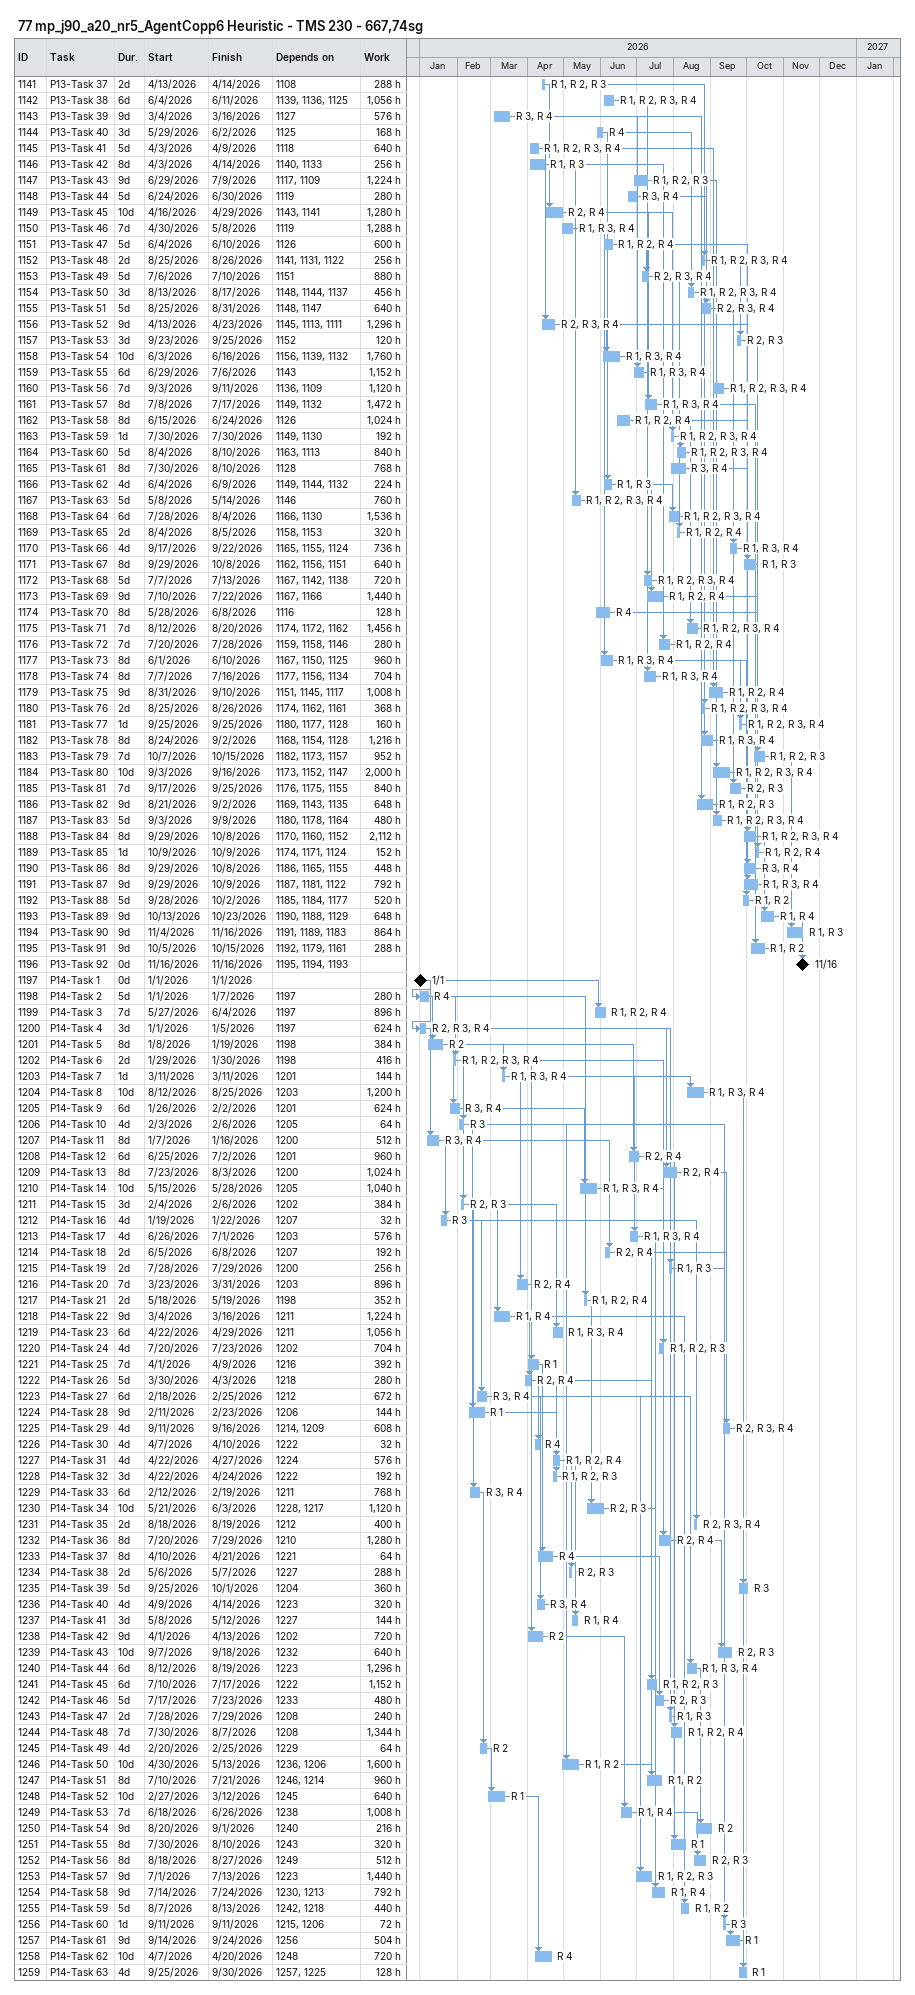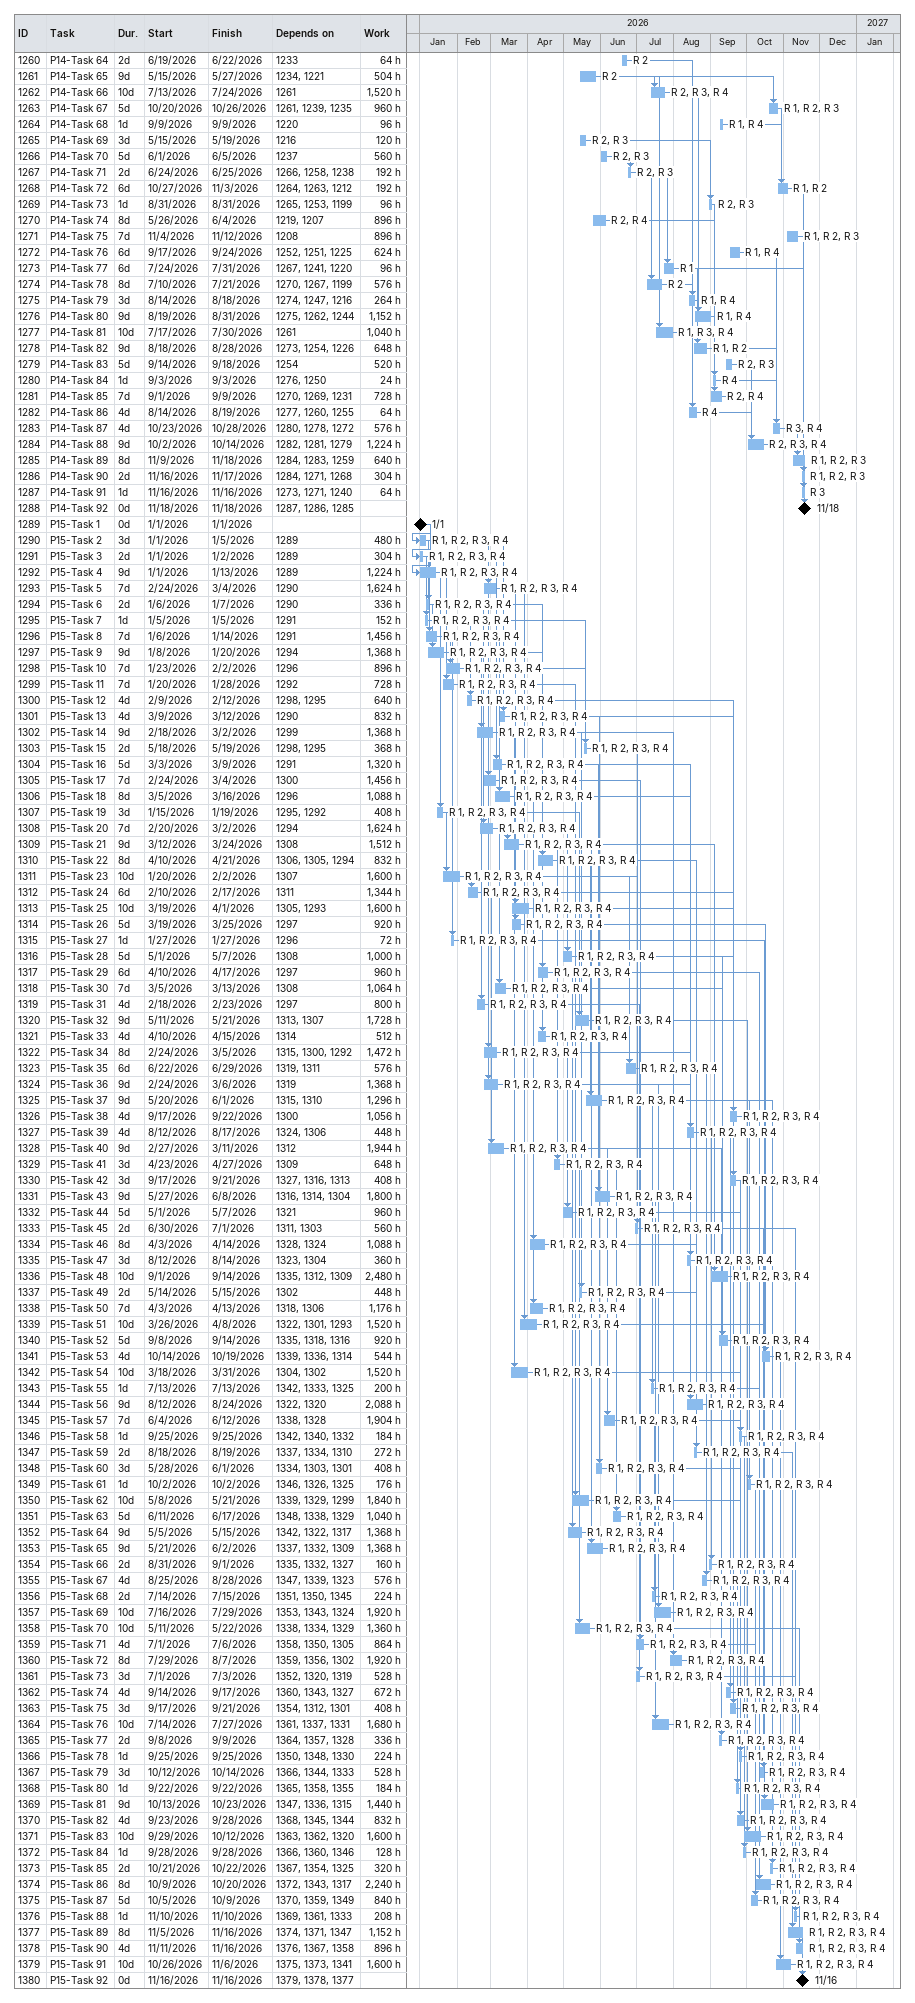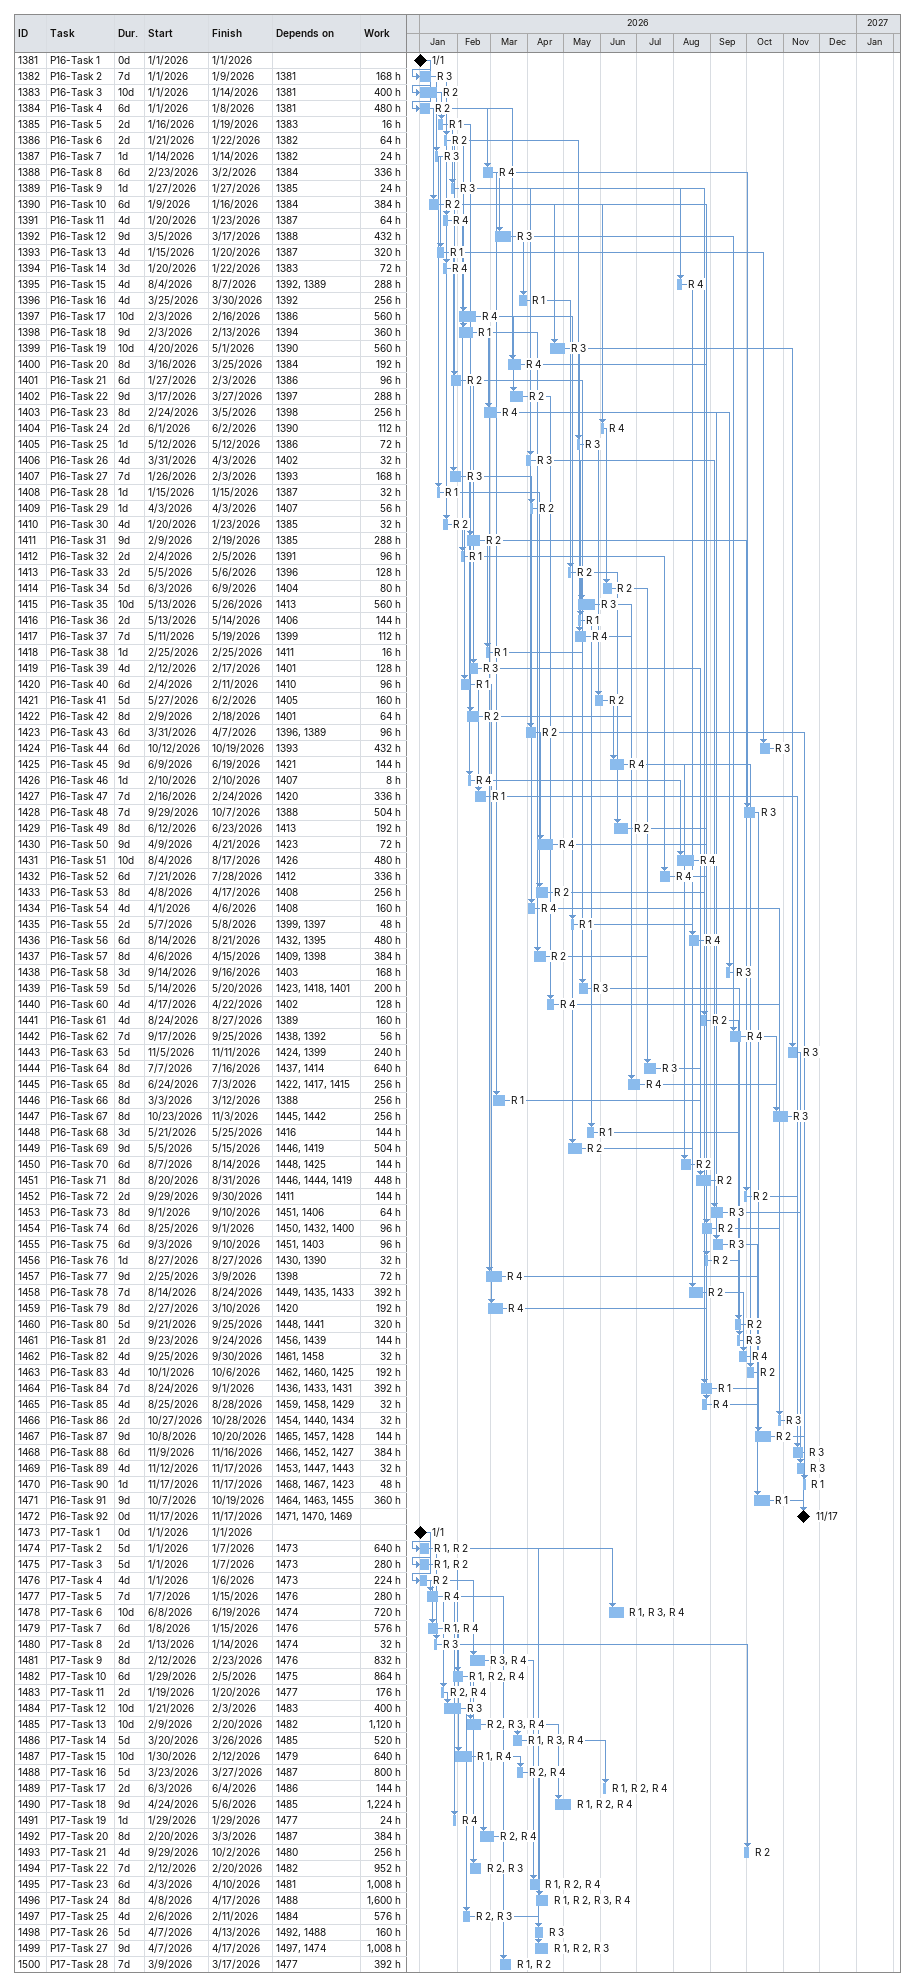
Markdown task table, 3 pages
77 mp_j90_a20_nr5_AgentCopp6 Heuristic - TMS 230 - 667,74sg

| ID | Task | Duration | Start | Finish | Predecessors | Resources | Work (h) |
|---|---|---|---|---|---|---|---|
| 1141 | P13-Task 37 | 2d | 2026-04-13 | 2026-04-14 | 1108 | R 1, R 2, R 3 | 288 |
| 1142 | P13-Task 38 | 6d | 2026-06-04 | 2026-06-11 | 1139, 1136, 1125 | R 1, R 2, R 3, R 4 | 1056 |
| 1143 | P13-Task 39 | 9d | 2026-03-04 | 2026-03-16 | 1127 | R 3, R 4 | 576 |
| 1144 | P13-Task 40 | 3d | 2026-05-29 | 2026-06-02 | 1125 | R 4 | 168 |
| 1145 | P13-Task 41 | 5d | 2026-04-03 | 2026-04-09 | 1118 | R 1, R 2, R 3, R 4 | 640 |
| 1146 | P13-Task 42 | 8d | 2026-04-03 | 2026-04-14 | 1140, 1133 | R 1, R 3 | 256 |
| 1147 | P13-Task 43 | 9d | 2026-06-29 | 2026-07-09 | 1117, 1109 | R 1, R 2, R 3 | 1224 |
| 1148 | P13-Task 44 | 5d | 2026-06-24 | 2026-06-30 | 1119 | R 3, R 4 | 280 |
| 1149 | P13-Task 45 | 10d | 2026-04-16 | 2026-04-29 | 1143, 1141 | R 2, R 4 | 1280 |
| 1150 | P13-Task 46 | 7d | 2026-04-30 | 2026-05-08 | 1119 | R 1, R 3, R 4 | 1288 |
| 1151 | P13-Task 47 | 5d | 2026-06-04 | 2026-06-10 | 1126 | R 1, R 2, R 4 | 600 |
| 1152 | P13-Task 48 | 2d | 2026-08-25 | 2026-08-26 | 1141, 1131, 1122 | R 1, R 2, R 3, R 4 | 256 |
| 1153 | P13-Task 49 | 5d | 2026-07-06 | 2026-07-10 | 1151 | R 2, R 3, R 4 | 880 |
| 1154 | P13-Task 50 | 3d | 2026-08-13 | 2026-08-17 | 1148, 1144, 1137 | R 1, R 2, R 3, R 4 | 456 |
| 1155 | P13-Task 51 | 5d | 2026-08-25 | 2026-08-31 | 1148, 1147 | R 2, R 3, R 4 | 640 |
| 1156 | P13-Task 52 | 9d | 2026-04-13 | 2026-04-23 | 1145, 1113, 1111 | R 2, R 3, R 4 | 1296 |
| 1157 | P13-Task 53 | 3d | 2026-09-23 | 2026-09-25 | 1152 | R 2, R 3 | 120 |
| 1158 | P13-Task 54 | 10d | 2026-06-03 | 2026-06-16 | 1156, 1139, 1132 | R 1, R 3, R 4 | 1760 |
| 1159 | P13-Task 55 | 6d | 2026-06-29 | 2026-07-06 | 1143 | R 1, R 3, R 4 | 1152 |
| 1160 | P13-Task 56 | 7d | 2026-09-03 | 2026-09-11 | 1136, 1109 | R 1, R 2, R 3, R 4 | 1120 |
| 1161 | P13-Task 57 | 8d | 2026-07-08 | 2026-07-17 | 1149, 1132 | R 1, R 3, R 4 | 1472 |
| 1162 | P13-Task 58 | 8d | 2026-06-15 | 2026-06-24 | 1126 | R 1, R 2, R 4 | 1024 |
| 1163 | P13-Task 59 | 1d | 2026-07-30 | 2026-07-30 | 1149, 1130 | R 1, R 2, R 3, R 4 | 192 |
| 1164 | P13-Task 60 | 5d | 2026-08-04 | 2026-08-10 | 1163, 1113 | R 1, R 2, R 3, R 4 | 840 |
| 1165 | P13-Task 61 | 8d | 2026-07-30 | 2026-08-10 | 1128 | R 3, R 4 | 768 |
| 1166 | P13-Task 62 | 4d | 2026-06-04 | 2026-06-09 | 1149, 1144, 1132 | R 1, R 3 | 224 |
| 1167 | P13-Task 63 | 5d | 2026-05-08 | 2026-05-14 | 1146 | R 1, R 2, R 3, R 4 | 760 |
| 1168 | P13-Task 64 | 6d | 2026-07-28 | 2026-08-04 | 1166, 1130 | R 1, R 2, R 3, R 4 | 1536 |
| 1169 | P13-Task 65 | 2d | 2026-08-04 | 2026-08-05 | 1158, 1153 | R 1, R 2, R 4 | 320 |
| 1170 | P13-Task 66 | 4d | 2026-09-17 | 2026-09-22 | 1165, 1155, 1124 | R 1, R 3, R 4 | 736 |
| 1171 | P13-Task 67 | 8d | 2026-09-29 | 2026-10-08 | 1162, 1156, 1151 | R 1, R 3 | 640 |
| 1172 | P13-Task 68 | 5d | 2026-07-07 | 2026-07-13 | 1167, 1142, 1138 | R 1, R 2, R 3, R 4 | 720 |
| 1173 | P13-Task 69 | 9d | 2026-07-10 | 2026-07-22 | 1167, 1166 | R 1, R 2, R 4 | 1440 |
| 1174 | P13-Task 70 | 8d | 2026-05-28 | 2026-06-08 | 1116 | R 4 | 128 |
| 1175 | P13-Task 71 | 7d | 2026-08-12 | 2026-08-20 | 1174, 1172, 1162 | R 1, R 2, R 3, R 4 | 1456 |
| 1176 | P13-Task 72 | 7d | 2026-07-20 | 2026-07-28 | 1159, 1158, 1146 | R 1, R 2, R 4 | 280 |
| 1177 | P13-Task 73 | 8d | 2026-06-01 | 2026-06-10 | 1167, 1150, 1125 | R 1, R 3, R 4 | 960 |
| 1178 | P13-Task 74 | 8d | 2026-07-07 | 2026-07-16 | 1177, 1156, 1134 | R 1, R 3, R 4 | 704 |
| 1179 | P13-Task 75 | 9d | 2026-08-31 | 2026-09-10 | 1151, 1145, 1117 | R 1, R 2, R 4 | 1008 |
| 1180 | P13-Task 76 | 2d | 2026-08-25 | 2026-08-26 | 1174, 1162, 1161 | R 1, R 2, R 3, R 4 | 368 |
| 1181 | P13-Task 77 | 1d | 2026-09-25 | 2026-09-25 | 1180, 1177, 1128 | R 1, R 2, R 3, R 4 | 160 |
| 1182 | P13-Task 78 | 8d | 2026-08-24 | 2026-09-02 | 1168, 1154, 1128 | R 1, R 3, R 4 | 1216 |
| 1183 | P13-Task 79 | 7d | 2026-10-07 | 2026-10-15 | 1182, 1173, 1157 | R 1, R 2, R 3 | 952 |
| 1184 | P13-Task 80 | 10d | 2026-09-03 | 2026-09-16 | 1173, 1152, 1147 | R 1, R 2, R 3, R 4 | 2000 |
| 1185 | P13-Task 81 | 7d | 2026-09-17 | 2026-09-25 | 1176, 1175, 1155 | R 2, R 3 | 840 |
| 1186 | P13-Task 82 | 9d | 2026-08-21 | 2026-09-02 | 1169, 1143, 1135 | R 1, R 2, R 3 | 648 |
| 1187 | P13-Task 83 | 5d | 2026-09-03 | 2026-09-09 | 1180, 1178, 1164 | R 1, R 2, R 3, R 4 | 480 |
| 1188 | P13-Task 84 | 8d | 2026-09-29 | 2026-10-08 | 1170, 1160, 1152 | R 1, R 2, R 3, R 4 | 2112 |
| 1189 | P13-Task 85 | 1d | 2026-10-09 | 2026-10-09 | 1174, 1171, 1124 | R 1, R 2, R 4 | 152 |
| 1190 | P13-Task 86 | 8d | 2026-09-29 | 2026-10-08 | 1186, 1165, 1155 | R 3, R 4 | 448 |
| 1191 | P13-Task 87 | 9d | 2026-09-29 | 2026-10-09 | 1187, 1181, 1122 | R 1, R 3, R 4 | 792 |
| 1192 | P13-Task 88 | 5d | 2026-09-28 | 2026-10-02 | 1185, 1184, 1177 | R 1, R 2 | 520 |
| 1193 | P13-Task 89 | 9d | 2026-10-13 | 2026-10-23 | 1190, 1188, 1129 | R 1, R 4 | 648 |
| 1194 | P13-Task 90 | 9d | 2026-11-04 | 2026-11-16 | 1191, 1189, 1183 | R 1, R 3 | 864 |
| 1195 | P13-Task 91 | 9d | 2026-10-05 | 2026-10-15 | 1192, 1179, 1161 | R 1, R 2 | 288 |
| 1196 | P13-Task 92 | 0d | 2026-11-16 | 2026-11-16 | 1195, 1194, 1193 |  |  |
| 1197 | P14-Task 1 | 0d | 2026-01-01 | 2026-01-01 |  |  |  |
| 1198 | P14-Task 2 | 5d | 2026-01-01 | 2026-01-07 | 1197 | R 4 | 280 |
| 1199 | P14-Task 3 | 7d | 2026-05-27 | 2026-06-04 | 1197 | R 1, R 2, R 4 | 896 |
| 1200 | P14-Task 4 | 3d | 2026-01-01 | 2026-01-05 | 1197 | R 2, R 3, R 4 | 624 |
| 1201 | P14-Task 5 | 8d | 2026-01-08 | 2026-01-19 | 1198 | R 2 | 384 |
| 1202 | P14-Task 6 | 2d | 2026-01-29 | 2026-01-30 | 1198 | R 1, R 2, R 3, R 4 | 416 |
| 1203 | P14-Task 7 | 1d | 2026-03-11 | 2026-03-11 | 1201 | R 1, R 3, R 4 | 144 |
| 1204 | P14-Task 8 | 10d | 2026-08-12 | 2026-08-25 | 1203 | R 1, R 3, R 4 | 1200 |
| 1205 | P14-Task 9 | 6d | 2026-01-26 | 2026-02-02 | 1201 | R 3, R 4 | 624 |
| 1206 | P14-Task 10 | 4d | 2026-02-03 | 2026-02-06 | 1205 | R 3 | 64 |
| 1207 | P14-Task 11 | 8d | 2026-01-07 | 2026-01-16 | 1200 | R 3, R 4 | 512 |
| 1208 | P14-Task 12 | 6d | 2026-06-25 | 2026-07-02 | 1201 | R 2, R 4 | 960 |
| 1209 | P14-Task 13 | 8d | 2026-07-23 | 2026-08-03 | 1200 | R 2, R 4 | 1024 |
| 1210 | P14-Task 14 | 10d | 2026-05-15 | 2026-05-28 | 1205 | R 1, R 3, R 4 | 1040 |
| 1211 | P14-Task 15 | 3d | 2026-02-04 | 2026-02-06 | 1202 | R 2, R 3 | 384 |
| 1212 | P14-Task 16 | 4d | 2026-01-19 | 2026-01-22 | 1207 | R 3 | 32 |
| 1213 | P14-Task 17 | 4d | 2026-06-26 | 2026-07-01 | 1203 | R 1, R 3, R 4 | 576 |
| 1214 | P14-Task 18 | 2d | 2026-06-05 | 2026-06-08 | 1207 | R 2, R 4 | 192 |
| 1215 | P14-Task 19 | 2d | 2026-07-28 | 2026-07-29 | 1200 | R 1, R 3 | 256 |
| 1216 | P14-Task 20 | 7d | 2026-03-23 | 2026-03-31 | 1203 | R 2, R 4 | 896 |
| 1217 | P14-Task 21 | 2d | 2026-05-18 | 2026-05-19 | 1198 | R 1, R 2, R 4 | 352 |
| 1218 | P14-Task 22 | 9d | 2026-03-04 | 2026-03-16 | 1211 | R 1, R 4 | 1224 |
| 1219 | P14-Task 23 | 6d | 2026-04-22 | 2026-04-29 | 1211 | R 1, R 3, R 4 | 1056 |
| 1220 | P14-Task 24 | 4d | 2026-07-20 | 2026-07-23 | 1202 | R 1, R 2, R 3 | 704 |
| 1221 | P14-Task 25 | 7d | 2026-04-01 | 2026-04-09 | 1216 | R 1 | 392 |
| 1222 | P14-Task 26 | 5d | 2026-03-30 | 2026-04-03 | 1218 | R 2, R 4 | 280 |
| 1223 | P14-Task 27 | 6d | 2026-02-18 | 2026-02-25 | 1212 | R 3, R 4 | 672 |
| 1224 | P14-Task 28 | 9d | 2026-02-11 | 2026-02-23 | 1206 | R 1 | 144 |
| 1225 | P14-Task 29 | 4d | 2026-09-11 | 2026-09-16 | 1214, 1209 | R 2, R 3, R 4 | 608 |
| 1226 | P14-Task 30 | 4d | 2026-04-07 | 2026-04-10 | 1222 | R 4 | 32 |
| 1227 | P14-Task 31 | 4d | 2026-04-22 | 2026-04-27 | 1224 | R 1, R 2, R 4 | 576 |
| 1228 | P14-Task 32 | 3d | 2026-04-22 | 2026-04-24 | 1222 | R 1, R 2, R 3 | 192 |
| 1229 | P14-Task 33 | 6d | 2026-02-12 | 2026-02-19 | 1211 | R 3, R 4 | 768 |
| 1230 | P14-Task 34 | 10d | 2026-05-21 | 2026-06-03 | 1228, 1217 | R 2, R 3 | 1120 |
| 1231 | P14-Task 35 | 2d | 2026-08-18 | 2026-08-19 | 1212 | R 2, R 3, R 4 | 400 |
| 1232 | P14-Task 36 | 8d | 2026-07-20 | 2026-07-29 | 1210 | R 2, R 4 | 1280 |
| 1233 | P14-Task 37 | 8d | 2026-04-10 | 2026-04-21 | 1221 | R 4 | 64 |
| 1234 | P14-Task 38 | 2d | 2026-05-06 | 2026-05-07 | 1227 | R 2, R 3 | 288 |
| 1235 | P14-Task 39 | 5d | 2026-09-25 | 2026-10-01 | 1204 | R 3 | 360 |
| 1236 | P14-Task 40 | 4d | 2026-04-09 | 2026-04-14 | 1223 | R 3, R 4 | 320 |
| 1237 | P14-Task 41 | 3d | 2026-05-08 | 2026-05-12 | 1227 | R 1, R 4 | 144 |
| 1238 | P14-Task 42 | 9d | 2026-04-01 | 2026-04-13 | 1202 | R 2 | 720 |
| 1239 | P14-Task 43 | 10d | 2026-09-07 | 2026-09-18 | 1232 | R 2, R 3 | 640 |
| 1240 | P14-Task 44 | 6d | 2026-08-12 | 2026-08-19 | 1223 | R 1, R 3, R 4 | 1296 |
| 1241 | P14-Task 45 | 6d | 2026-07-10 | 2026-07-17 | 1222 | R 1, R 2, R 3 | 1152 |
| 1242 | P14-Task 46 | 5d | 2026-07-17 | 2026-07-23 | 1233 | R 2, R 3 | 480 |
| 1243 | P14-Task 47 | 2d | 2026-07-28 | 2026-07-29 | 1208 | R 1, R 3 | 240 |
| 1244 | P14-Task 48 | 7d | 2026-07-30 | 2026-08-07 | 1208 | R 1, R 2, R 4 | 1344 |
| 1245 | P14-Task 49 | 4d | 2026-02-20 | 2026-02-25 | 1229 | R 2 | 64 |
| 1246 | P14-Task 50 | 10d | 2026-04-30 | 2026-05-13 | 1236, 1206 | R 1, R 2 | 1600 |
| 1247 | P14-Task 51 | 8d | 2026-07-10 | 2026-07-21 | 1246, 1214 | R 1, R 2 | 960 |
| 1248 | P14-Task 52 | 10d | 2026-02-27 | 2026-03-12 | 1245 | R 1 | 640 |
| 1249 | P14-Task 53 | 7d | 2026-06-18 | 2026-06-26 | 1238 | R 1, R 4 | 1008 |
| 1250 | P14-Task 54 | 9d | 2026-08-20 | 2026-09-01 | 1240 | R 2 | 216 |
| 1251 | P14-Task 55 | 8d | 2026-07-30 | 2026-08-10 | 1243 | R 1 | 320 |
| 1252 | P14-Task 56 | 8d | 2026-08-18 | 2026-08-27 | 1249 | R 2, R 3 | 512 |
| 1253 | P14-Task 57 | 9d | 2026-07-01 | 2026-07-13 | 1223 | R 1, R 2, R 3 | 1440 |
| 1254 | P14-Task 58 | 9d | 2026-07-14 | 2026-07-24 | 1230, 1213 | R 1, R 4 | 792 |
| 1255 | P14-Task 59 | 5d | 2026-08-07 | 2026-08-13 | 1242, 1218 | R 1, R 2 | 440 |
| 1256 | P14-Task 60 | 1d | 2026-09-11 | 2026-09-11 | 1215, 1206 | R 3 | 72 |
| 1257 | P14-Task 61 | 9d | 2026-09-14 | 2026-09-24 | 1256 | R 1 | 504 |
| 1258 | P14-Task 62 | 10d | 2026-04-07 | 2026-04-20 | 1248 | R 4 | 720 |
| 1259 | P14-Task 63 | 4d | 2026-09-25 | 2026-09-30 | 1257, 1225 | R 1 | 128 |
| 1260 | P14-Task 64 | 2d | 2026-06-19 | 2026-06-22 | 1233 | R 2 | 64 |
| 1261 | P14-Task 65 | 9d | 2026-05-15 | 2026-05-27 | 1234, 1221 | R 2 | 504 |
| 1262 | P14-Task 66 | 10d | 2026-07-13 | 2026-07-24 | 1261 | R 2, R 3, R 4 | 1520 |
| 1263 | P14-Task 67 | 5d | 2026-10-20 | 2026-10-26 | 1261, 1239, 1235 | R 1, R 2, R 3 | 960 |
| 1264 | P14-Task 68 | 1d | 2026-09-09 | 2026-09-09 | 1220 | R 1, R 4 | 96 |
| 1265 | P14-Task 69 | 3d | 2026-05-15 | 2026-05-19 | 1216 | R 2, R 3 | 120 |
| 1266 | P14-Task 70 | 5d | 2026-06-01 | 2026-06-05 | 1237 | R 2, R 3 | 560 |
| 1267 | P14-Task 71 | 2d | 2026-06-24 | 2026-06-25 | 1266, 1258, 1238 | R 2, R 3 | 192 |
| 1268 | P14-Task 72 | 6d | 2026-10-27 | 2026-11-03 | 1264, 1263, 1212 | R 1, R 2 | 192 |
| 1269 | P14-Task 73 | 1d | 2026-08-31 | 2026-08-31 | 1265, 1253, 1199 | R 2, R 3 | 96 |
| 1270 | P14-Task 74 | 8d | 2026-05-26 | 2026-06-04 | 1219, 1207 | R 2, R 4 | 896 |
| 1271 | P14-Task 75 | 7d | 2026-11-04 | 2026-11-12 | 1208 | R 1, R 2, R 3 | 896 |
| 1272 | P14-Task 76 | 6d | 2026-09-17 | 2026-09-24 | 1252, 1251, 1225 | R 1, R 4 | 624 |
| 1273 | P14-Task 77 | 6d | 2026-07-24 | 2026-07-31 | 1267, 1241, 1220 | R 1 | 96 |
| 1274 | P14-Task 78 | 8d | 2026-07-10 | 2026-07-21 | 1270, 1267, 1199 | R 2 | 576 |
| 1275 | P14-Task 79 | 3d | 2026-08-14 | 2026-08-18 | 1274, 1247, 1216 | R 1, R 4 | 264 |
| 1276 | P14-Task 80 | 9d | 2026-08-19 | 2026-08-31 | 1275, 1262, 1244 | R 1, R 4 | 1152 |
| 1277 | P14-Task 81 | 10d | 2026-07-17 | 2026-07-30 | 1261 | R 1, R 3, R 4 | 1040 |
| 1278 | P14-Task 82 | 9d | 2026-08-18 | 2026-08-28 | 1273, 1254, 1226 | R 1, R 2 | 648 |
| 1279 | P14-Task 83 | 5d | 2026-09-14 | 2026-09-18 | 1254 | R 2, R 3 | 520 |
| 1280 | P14-Task 84 | 1d | 2026-09-03 | 2026-09-03 | 1276, 1250 | R 4 | 24 |
| 1281 | P14-Task 85 | 7d | 2026-09-01 | 2026-09-09 | 1270, 1269, 1231 | R 2, R 4 | 728 |
| 1282 | P14-Task 86 | 4d | 2026-08-14 | 2026-08-19 | 1277, 1260, 1255 | R 4 | 64 |
| 1283 | P14-Task 87 | 4d | 2026-10-23 | 2026-10-28 | 1280, 1278, 1272 | R 3, R 4 | 576 |
| 1284 | P14-Task 88 | 9d | 2026-10-02 | 2026-10-14 | 1282, 1281, 1279 | R 2, R 3, R 4 | 1224 |
| 1285 | P14-Task 89 | 8d | 2026-11-09 | 2026-11-18 | 1284, 1283, 1259 | R 1, R 2, R 3 | 640 |
| 1286 | P14-Task 90 | 2d | 2026-11-16 | 2026-11-17 | 1284, 1271, 1268 | R 1, R 2, R 3 | 304 |
| 1287 | P14-Task 91 | 1d | 2026-11-16 | 2026-11-16 | 1273, 1271, 1240 | R 3 | 64 |
| 1288 | P14-Task 92 | 0d | 2026-11-18 | 2026-11-18 | 1287, 1286, 1285 |  |  |
| 1289 | P15-Task 1 | 0d | 2026-01-01 | 2026-01-01 |  |  |  |
| 1290 | P15-Task 2 | 3d | 2026-01-01 | 2026-01-05 | 1289 | R 1, R 2, R 3, R 4 | 480 |
| 1291 | P15-Task 3 | 2d | 2026-01-01 | 2026-01-02 | 1289 | R 1, R 2, R 3, R 4 | 304 |
| 1292 | P15-Task 4 | 9d | 2026-01-01 | 2026-01-13 | 1289 | R 1, R 2, R 3, R 4 | 1224 |
| 1293 | P15-Task 5 | 7d | 2026-02-24 | 2026-03-04 | 1290 | R 1, R 2, R 3, R 4 | 1624 |
| 1294 | P15-Task 6 | 2d | 2026-01-06 | 2026-01-07 | 1290 | R 1, R 2, R 3, R 4 | 336 |
| 1295 | P15-Task 7 | 1d | 2026-01-05 | 2026-01-05 | 1291 | R 1, R 2, R 3, R 4 | 152 |
| 1296 | P15-Task 8 | 7d | 2026-01-06 | 2026-01-14 | 1291 | R 1, R 2, R 3, R 4 | 1456 |
| 1297 | P15-Task 9 | 9d | 2026-01-08 | 2026-01-20 | 1294 | R 1, R 2, R 3, R 4 | 1368 |
| 1298 | P15-Task 10 | 7d | 2026-01-23 | 2026-02-02 | 1296 | R 1, R 2, R 3, R 4 | 896 |
| 1299 | P15-Task 11 | 7d | 2026-01-20 | 2026-01-28 | 1292 | R 1, R 2, R 3, R 4 | 728 |
| 1300 | P15-Task 12 | 4d | 2026-02-09 | 2026-02-12 | 1298, 1295 | R 1, R 2, R 3, R 4 | 640 |
| 1301 | P15-Task 13 | 4d | 2026-03-09 | 2026-03-12 | 1290 | R 1, R 2, R 3, R 4 | 832 |
| 1302 | P15-Task 14 | 9d | 2026-02-18 | 2026-03-02 | 1299 | R 1, R 2, R 3, R 4 | 1368 |
| 1303 | P15-Task 15 | 2d | 2026-05-18 | 2026-05-19 | 1298, 1295 | R 1, R 2, R 3, R 4 | 368 |
| 1304 | P15-Task 16 | 5d | 2026-03-03 | 2026-03-09 | 1291 | R 1, R 2, R 3, R 4 | 1320 |
| 1305 | P15-Task 17 | 7d | 2026-02-24 | 2026-03-04 | 1300 | R 1, R 2, R 3, R 4 | 1456 |
| 1306 | P15-Task 18 | 8d | 2026-03-05 | 2026-03-16 | 1296 | R 1, R 2, R 3, R 4 | 1088 |
| 1307 | P15-Task 19 | 3d | 2026-01-15 | 2026-01-19 | 1295, 1292 | R 1, R 2, R 3, R 4 | 408 |
| 1308 | P15-Task 20 | 7d | 2026-02-20 | 2026-03-02 | 1294 | R 1, R 2, R 3, R 4 | 1624 |
| 1309 | P15-Task 21 | 9d | 2026-03-12 | 2026-03-24 | 1308 | R 1, R 2, R 3, R 4 | 1512 |
| 1310 | P15-Task 22 | 8d | 2026-04-10 | 2026-04-21 | 1306, 1305, 1294 | R 1, R 2, R 3, R 4 | 832 |
| 1311 | P15-Task 23 | 10d | 2026-01-20 | 2026-02-02 | 1307 | R 1, R 2, R 3, R 4 | 1600 |
| 1312 | P15-Task 24 | 6d | 2026-02-10 | 2026-02-17 | 1311 | R 1, R 2, R 3, R 4 | 1344 |
| 1313 | P15-Task 25 | 10d | 2026-03-19 | 2026-04-01 | 1305, 1293 | R 1, R 2, R 3, R 4 | 1600 |
| 1314 | P15-Task 26 | 5d | 2026-03-19 | 2026-03-25 | 1297 | R 1, R 2, R 3, R 4 | 920 |
| 1315 | P15-Task 27 | 1d | 2026-01-27 | 2026-01-27 | 1296 | R 1, R 2, R 3, R 4 | 72 |
| 1316 | P15-Task 28 | 5d | 2026-05-01 | 2026-05-07 | 1308 | R 1, R 2, R 3, R 4 | 1000 |
| 1317 | P15-Task 29 | 6d | 2026-04-10 | 2026-04-17 | 1297 | R 1, R 2, R 3, R 4 | 960 |
| 1318 | P15-Task 30 | 7d | 2026-03-05 | 2026-03-13 | 1308 | R 1, R 2, R 3, R 4 | 1064 |
| 1319 | P15-Task 31 | 4d | 2026-02-18 | 2026-02-23 | 1297 | R 1, R 2, R 3, R 4 | 800 |
| 1320 | P15-Task 32 | 9d | 2026-05-11 | 2026-05-21 | 1313, 1307 | R 1, R 2, R 3, R 4 | 1728 |
| 1321 | P15-Task 33 | 4d | 2026-04-10 | 2026-04-15 | 1314 | R 1, R 2, R 3, R 4 | 512 |
| 1322 | P15-Task 34 | 8d | 2026-02-24 | 2026-03-05 | 1315, 1300, 1292 | R 1, R 2, R 3, R 4 | 1472 |
| 1323 | P15-Task 35 | 6d | 2026-06-22 | 2026-06-29 | 1319, 1311 | R 1, R 2, R 3, R 4 | 576 |
| 1324 | P15-Task 36 | 9d | 2026-02-24 | 2026-03-06 | 1319 | R 1, R 2, R 3, R 4 | 1368 |
| 1325 | P15-Task 37 | 9d | 2026-05-20 | 2026-06-01 | 1315, 1310 | R 1, R 2, R 3, R 4 | 1296 |
| 1326 | P15-Task 38 | 4d | 2026-09-17 | 2026-09-22 | 1300 | R 1, R 2, R 3, R 4 | 1056 |
| 1327 | P15-Task 39 | 4d | 2026-08-12 | 2026-08-17 | 1324, 1306 | R 1, R 2, R 3, R 4 | 448 |
| 1328 | P15-Task 40 | 9d | 2026-02-27 | 2026-03-11 | 1312 | R 1, R 2, R 3, R 4 | 1944 |
| 1329 | P15-Task 41 | 3d | 2026-04-23 | 2026-04-27 | 1309 | R 1, R 2, R 3, R 4 | 648 |
| 1330 | P15-Task 42 | 3d | 2026-09-17 | 2026-09-21 | 1327, 1316, 1313 | R 1, R 2, R 3, R 4 | 408 |
| 1331 | P15-Task 43 | 9d | 2026-05-27 | 2026-06-08 | 1316, 1314, 1304 | R 1, R 2, R 3, R 4 | 1800 |
| 1332 | P15-Task 44 | 5d | 2026-05-01 | 2026-05-07 | 1321 | R 1, R 2, R 3, R 4 | 960 |
| 1333 | P15-Task 45 | 2d | 2026-06-30 | 2026-07-01 | 1311, 1303 | R 1, R 2, R 3, R 4 | 560 |
| 1334 | P15-Task 46 | 8d | 2026-04-03 | 2026-04-14 | 1328, 1324 | R 1, R 2, R 3, R 4 | 1088 |
| 1335 | P15-Task 47 | 3d | 2026-08-12 | 2026-08-14 | 1323, 1304 | R 1, R 2, R 3, R 4 | 360 |
| 1336 | P15-Task 48 | 10d | 2026-09-01 | 2026-09-14 | 1335, 1312, 1309 | R 1, R 2, R 3, R 4 | 2480 |
| 1337 | P15-Task 49 | 2d | 2026-05-14 | 2026-05-15 | 1302 | R 1, R 2, R 3, R 4 | 448 |
| 1338 | P15-Task 50 | 7d | 2026-04-03 | 2026-04-13 | 1318, 1306 | R 1, R 2, R 3, R 4 | 1176 |
| 1339 | P15-Task 51 | 10d | 2026-03-26 | 2026-04-08 | 1322, 1301, 1293 | R 1, R 2, R 3, R 4 | 1520 |
| 1340 | P15-Task 52 | 5d | 2026-09-08 | 2026-09-14 | 1335, 1318, 1316 | R 1, R 2, R 3, R 4 | 920 |
| 1341 | P15-Task 53 | 4d | 2026-10-14 | 2026-10-19 | 1339, 1336, 1314 | R 1, R 2, R 3, R 4 | 544 |
| 1342 | P15-Task 54 | 10d | 2026-03-18 | 2026-03-31 | 1304, 1302 | R 1, R 2, R 3, R 4 | 1520 |
| 1343 | P15-Task 55 | 1d | 2026-07-13 | 2026-07-13 | 1342, 1333, 1325 | R 1, R 2, R 3, R 4 | 200 |
| 1344 | P15-Task 56 | 9d | 2026-08-12 | 2026-08-24 | 1322, 1320 | R 1, R 2, R 3, R 4 | 2088 |
| 1345 | P15-Task 57 | 7d | 2026-06-04 | 2026-06-12 | 1338, 1328 | R 1, R 2, R 3, R 4 | 1904 |
| 1346 | P15-Task 58 | 1d | 2026-09-25 | 2026-09-25 | 1342, 1340, 1332 | R 1, R 2, R 3, R 4 | 184 |
| 1347 | P15-Task 59 | 2d | 2026-08-18 | 2026-08-19 | 1337, 1334, 1310 | R 1, R 2, R 3, R 4 | 272 |
| 1348 | P15-Task 60 | 3d | 2026-05-28 | 2026-06-01 | 1334, 1303, 1301 | R 1, R 2, R 3, R 4 | 408 |
| 1349 | P15-Task 61 | 1d | 2026-10-02 | 2026-10-02 | 1346, 1326, 1325 | R 1, R 2, R 3, R 4 | 176 |
| 1350 | P15-Task 62 | 10d | 2026-05-08 | 2026-05-21 | 1339, 1329, 1299 | R 1, R 2, R 3, R 4 | 1840 |
| 1351 | P15-Task 63 | 5d | 2026-06-11 | 2026-06-17 | 1348, 1338, 1329 | R 1, R 2, R 3, R 4 | 1040 |
| 1352 | P15-Task 64 | 9d | 2026-05-05 | 2026-05-15 | 1342, 1322, 1317 | R 1, R 2, R 3, R 4 | 1368 |
| 1353 | P15-Task 65 | 9d | 2026-05-21 | 2026-06-02 | 1337, 1332, 1309 | R 1, R 2, R 3, R 4 | 1368 |
| 1354 | P15-Task 66 | 2d | 2026-08-31 | 2026-09-01 | 1335, 1332, 1327 | R 1, R 2, R 3, R 4 | 160 |
| 1355 | P15-Task 67 | 4d | 2026-08-25 | 2026-08-28 | 1347, 1339, 1323 | R 1, R 2, R 3, R 4 | 576 |
| 1356 | P15-Task 68 | 2d | 2026-07-14 | 2026-07-15 | 1351, 1350, 1345 | R 1, R 2, R 3, R 4 | 224 |
| 1357 | P15-Task 69 | 10d | 2026-07-16 | 2026-07-29 | 1353, 1343, 1324 | R 1, R 2, R 3, R 4 | 1920 |
| 1358 | P15-Task 70 | 10d | 2026-05-11 | 2026-05-22 | 1338, 1334, 1329 | R 1, R 2, R 3, R 4 | 1360 |
| 1359 | P15-Task 71 | 4d | 2026-07-01 | 2026-07-06 | 1358, 1350, 1305 | R 1, R 2, R 3, R 4 | 864 |
| 1360 | P15-Task 72 | 8d | 2026-07-29 | 2026-08-07 | 1359, 1356, 1302 | R 1, R 2, R 3, R 4 | 1920 |
| 1361 | P15-Task 73 | 3d | 2026-07-01 | 2026-07-03 | 1352, 1320, 1319 | R 1, R 2, R 3, R 4 | 528 |
| 1362 | P15-Task 74 | 4d | 2026-09-14 | 2026-09-17 | 1360, 1343, 1327 | R 1, R 2, R 3, R 4 | 672 |
| 1363 | P15-Task 75 | 3d | 2026-09-17 | 2026-09-21 | 1354, 1312, 1301 | R 1, R 2, R 3, R 4 | 408 |
| 1364 | P15-Task 76 | 10d | 2026-07-14 | 2026-07-27 | 1361, 1337, 1331 | R 1, R 2, R 3, R 4 | 1680 |
| 1365 | P15-Task 77 | 2d | 2026-09-08 | 2026-09-09 | 1364, 1357, 1328 | R 1, R 2, R 3, R 4 | 336 |
| 1366 | P15-Task 78 | 1d | 2026-09-25 | 2026-09-25 | 1350, 1348, 1330 | R 1, R 2, R 3, R 4 | 224 |
| 1367 | P15-Task 79 | 3d | 2026-10-12 | 2026-10-14 | 1366, 1344, 1333 | R 1, R 2, R 3, R 4 | 528 |
| 1368 | P15-Task 80 | 1d | 2026-09-22 | 2026-09-22 | 1365, 1358, 1355 | R 1, R 2, R 3, R 4 | 184 |
| 1369 | P15-Task 81 | 9d | 2026-10-13 | 2026-10-23 | 1347, 1336, 1315 | R 1, R 2, R 3, R 4 | 1440 |
| 1370 | P15-Task 82 | 4d | 2026-09-23 | 2026-09-28 | 1368, 1345, 1344 | R 1, R 2, R 3, R 4 | 832 |
| 1371 | P15-Task 83 | 10d | 2026-09-29 | 2026-10-12 | 1363, 1362, 1320 | R 1, R 2, R 3, R 4 | 1600 |
| 1372 | P15-Task 84 | 1d | 2026-09-28 | 2026-09-28 | 1366, 1360, 1346 | R 1, R 2, R 3, R 4 | 128 |
| 1373 | P15-Task 85 | 2d | 2026-10-21 | 2026-10-22 | 1367, 1354, 1325 | R 1, R 2, R 3, R 4 | 320 |
| 1374 | P15-Task 86 | 8d | 2026-10-09 | 2026-10-20 | 1372, 1343, 1317 | R 1, R 2, R 3, R 4 | 2240 |
| 1375 | P15-Task 87 | 5d | 2026-10-05 | 2026-10-09 | 1370, 1359, 1349 | R 1, R 2, R 3, R 4 | 840 |
| 1376 | P15-Task 88 | 1d | 2026-11-10 | 2026-11-10 | 1369, 1361, 1333 | R 1, R 2, R 3, R 4 | 208 |
| 1377 | P15-Task 89 | 8d | 2026-11-05 | 2026-11-16 | 1374, 1371, 1347 | R 1, R 2, R 3, R 4 | 1152 |
| 1378 | P15-Task 90 | 4d | 2026-11-11 | 2026-11-16 | 1376, 1367, 1358 | R 1, R 2, R 3, R 4 | 896 |
| 1379 | P15-Task 91 | 10d | 2026-10-26 | 2026-11-06 | 1375, 1373, 1341 | R 1, R 2, R 3, R 4 | 1600 |
| 1380 | P15-Task 92 | 0d | 2026-11-16 | 2026-11-16 | 1379, 1378, 1377 |  |  |
| 1381 | P16-Task 1 | 0d | 2026-01-01 | 2026-01-01 |  |  |  |
| 1382 | P16-Task 2 | 7d | 2026-01-01 | 2026-01-09 | 1381 | R 3 | 168 |
| 1383 | P16-Task 3 | 10d | 2026-01-01 | 2026-01-14 | 1381 | R 2 | 400 |
| 1384 | P16-Task 4 | 6d | 2026-01-01 | 2026-01-08 | 1381 | R 2 | 480 |
| 1385 | P16-Task 5 | 2d | 2026-01-16 | 2026-01-19 | 1383 | R 1 | 16 |
| 1386 | P16-Task 6 | 2d | 2026-01-21 | 2026-01-22 | 1382 | R 2 | 64 |
| 1387 | P16-Task 7 | 1d | 2026-01-14 | 2026-01-14 | 1382 | R 3 | 24 |
| 1388 | P16-Task 8 | 6d | 2026-02-23 | 2026-03-02 | 1384 | R 4 | 336 |
| 1389 | P16-Task 9 | 1d | 2026-01-27 | 2026-01-27 | 1385 | R 3 | 24 |
| 1390 | P16-Task 10 | 6d | 2026-01-09 | 2026-01-16 | 1384 | R 2 | 384 |
| 1391 | P16-Task 11 | 4d | 2026-01-20 | 2026-01-23 | 1387 | R 4 | 64 |
| 1392 | P16-Task 12 | 9d | 2026-03-05 | 2026-03-17 | 1388 | R 3 | 432 |
| 1393 | P16-Task 13 | 4d | 2026-01-15 | 2026-01-20 | 1387 | R 1 | 320 |
| 1394 | P16-Task 14 | 3d | 2026-01-20 | 2026-01-22 | 1383 | R 4 | 72 |
| 1395 | P16-Task 15 | 4d | 2026-08-04 | 2026-08-07 | 1392, 1389 | R 4 | 288 |
| 1396 | P16-Task 16 | 4d | 2026-03-25 | 2026-03-30 | 1392 | R 1 | 256 |
| 1397 | P16-Task 17 | 10d | 2026-02-03 | 2026-02-16 | 1386 | R 4 | 560 |
| 1398 | P16-Task 18 | 9d | 2026-02-03 | 2026-02-13 | 1394 | R 1 | 360 |
| 1399 | P16-Task 19 | 10d | 2026-04-20 | 2026-05-01 | 1390 | R 3 | 560 |
| 1400 | P16-Task 20 | 8d | 2026-03-16 | 2026-03-25 | 1384 | R 4 | 192 |
| 1401 | P16-Task 21 | 6d | 2026-01-27 | 2026-02-03 | 1386 | R 2 | 96 |
| 1402 | P16-Task 22 | 9d | 2026-03-17 | 2026-03-27 | 1397 | R 2 | 288 |
| 1403 | P16-Task 23 | 8d | 2026-02-24 | 2026-03-05 | 1398 | R 4 | 256 |
| 1404 | P16-Task 24 | 2d | 2026-06-01 | 2026-06-02 | 1390 | R 4 | 112 |
| 1405 | P16-Task 25 | 1d | 2026-05-12 | 2026-05-12 | 1386 | R 3 | 72 |
| 1406 | P16-Task 26 | 4d | 2026-03-31 | 2026-04-03 | 1402 | R 3 | 32 |
| 1407 | P16-Task 27 | 7d | 2026-01-26 | 2026-02-03 | 1393 | R 3 | 168 |
| 1408 | P16-Task 28 | 1d | 2026-01-15 | 2026-01-15 | 1387 | R 1 | 32 |
| 1409 | P16-Task 29 | 1d | 2026-04-03 | 2026-04-03 | 1407 | R 2 | 56 |
| 1410 | P16-Task 30 | 4d | 2026-01-20 | 2026-01-23 | 1385 | R 2 | 32 |
| 1411 | P16-Task 31 | 9d | 2026-02-09 | 2026-02-19 | 1385 | R 2 | 288 |
| 1412 | P16-Task 32 | 2d | 2026-02-04 | 2026-02-05 | 1391 | R 1 | 96 |
| 1413 | P16-Task 33 | 2d | 2026-05-05 | 2026-05-06 | 1396 | R 2 | 128 |
| 1414 | P16-Task 34 | 5d | 2026-06-03 | 2026-06-09 | 1404 | R 2 | 80 |
| 1415 | P16-Task 35 | 10d | 2026-05-13 | 2026-05-26 | 1413 | R 3 | 560 |
| 1416 | P16-Task 36 | 2d | 2026-05-13 | 2026-05-14 | 1406 | R 1 | 144 |
| 1417 | P16-Task 37 | 7d | 2026-05-11 | 2026-05-19 | 1399 | R 4 | 112 |
| 1418 | P16-Task 38 | 1d | 2026-02-25 | 2026-02-25 | 1411 | R 1 | 16 |
| 1419 | P16-Task 39 | 4d | 2026-02-12 | 2026-02-17 | 1401 | R 3 | 128 |
| 1420 | P16-Task 40 | 6d | 2026-02-04 | 2026-02-11 | 1410 | R 1 | 96 |
| 1421 | P16-Task 41 | 5d | 2026-05-27 | 2026-06-02 | 1405 | R 2 | 160 |
| 1422 | P16-Task 42 | 8d | 2026-02-09 | 2026-02-18 | 1401 | R 2 | 64 |
| 1423 | P16-Task 43 | 6d | 2026-03-31 | 2026-04-07 | 1396, 1389 | R 2 | 96 |
| 1424 | P16-Task 44 | 6d | 2026-10-12 | 2026-10-19 | 1393 | R 3 | 432 |
| 1425 | P16-Task 45 | 9d | 2026-06-09 | 2026-06-19 | 1421 | R 4 | 144 |
| 1426 | P16-Task 46 | 1d | 2026-02-10 | 2026-02-10 | 1407 | R 4 | 8 |
| 1427 | P16-Task 47 | 7d | 2026-02-16 | 2026-02-24 | 1420 | R 1 | 336 |
| 1428 | P16-Task 48 | 7d | 2026-09-29 | 2026-10-07 | 1388 | R 3 | 504 |
| 1429 | P16-Task 49 | 8d | 2026-06-12 | 2026-06-23 | 1413 | R 2 | 192 |
| 1430 | P16-Task 50 | 9d | 2026-04-09 | 2026-04-21 | 1423 | R 4 | 72 |
| 1431 | P16-Task 51 | 10d | 2026-08-04 | 2026-08-17 | 1426 | R 4 | 480 |
| 1432 | P16-Task 52 | 6d | 2026-07-21 | 2026-07-28 | 1412 | R 4 | 336 |
| 1433 | P16-Task 53 | 8d | 2026-04-08 | 2026-04-17 | 1408 | R 2 | 256 |
| 1434 | P16-Task 54 | 4d | 2026-04-01 | 2026-04-06 | 1408 | R 4 | 160 |
| 1435 | P16-Task 55 | 2d | 2026-05-07 | 2026-05-08 | 1399, 1397 | R 1 | 48 |
| 1436 | P16-Task 56 | 6d | 2026-08-14 | 2026-08-21 | 1432, 1395 | R 4 | 480 |
| 1437 | P16-Task 57 | 8d | 2026-04-06 | 2026-04-15 | 1409, 1398 | R 2 | 384 |
| 1438 | P16-Task 58 | 3d | 2026-09-14 | 2026-09-16 | 1403 | R 3 | 168 |
| 1439 | P16-Task 59 | 5d | 2026-05-14 | 2026-05-20 | 1423, 1418, 1401 | R 3 | 200 |
| 1440 | P16-Task 60 | 4d | 2026-04-17 | 2026-04-22 | 1402 | R 4 | 128 |
| 1441 | P16-Task 61 | 4d | 2026-08-24 | 2026-08-27 | 1389 | R 2 | 160 |
| 1442 | P16-Task 62 | 7d | 2026-09-17 | 2026-09-25 | 1438, 1392 | R 4 | 56 |
| 1443 | P16-Task 63 | 5d | 2026-11-05 | 2026-11-11 | 1424, 1399 | R 3 | 240 |
| 1444 | P16-Task 64 | 8d | 2026-07-07 | 2026-07-16 | 1437, 1414 | R 3 | 640 |
| 1445 | P16-Task 65 | 8d | 2026-06-24 | 2026-07-03 | 1422, 1417, 1415 | R 4 | 256 |
| 1446 | P16-Task 66 | 8d | 2026-03-03 | 2026-03-12 | 1388 | R 1 | 256 |
| 1447 | P16-Task 67 | 8d | 2026-10-23 | 2026-11-03 | 1445, 1442 | R 3 | 256 |
| 1448 | P16-Task 68 | 3d | 2026-05-21 | 2026-05-25 | 1416 | R 1 | 144 |
| 1449 | P16-Task 69 | 9d | 2026-05-05 | 2026-05-15 | 1446, 1419 | R 2 | 504 |
| 1450 | P16-Task 70 | 6d | 2026-08-07 | 2026-08-14 | 1448, 1425 | R 2 | 144 |
| 1451 | P16-Task 71 | 8d | 2026-08-20 | 2026-08-31 | 1446, 1444, 1419 | R 2 | 448 |
| 1452 | P16-Task 72 | 2d | 2026-09-29 | 2026-09-30 | 1411 | R 2 | 144 |
| 1453 | P16-Task 73 | 8d | 2026-09-01 | 2026-09-10 | 1451, 1406 | R 3 | 64 |
| 1454 | P16-Task 74 | 6d | 2026-08-25 | 2026-09-01 | 1450, 1432, 1400 | R 2 | 96 |
| 1455 | P16-Task 75 | 6d | 2026-09-03 | 2026-09-10 | 1451, 1403 | R 3 | 96 |
| 1456 | P16-Task 76 | 1d | 2026-08-27 | 2026-08-27 | 1430, 1390 | R 2 | 32 |
| 1457 | P16-Task 77 | 9d | 2026-02-25 | 2026-03-09 | 1398 | R 4 | 72 |
| 1458 | P16-Task 78 | 7d | 2026-08-14 | 2026-08-24 | 1449, 1435, 1433 | R 2 | 392 |
| 1459 | P16-Task 79 | 8d | 2026-02-27 | 2026-03-10 | 1420 | R 4 | 192 |
| 1460 | P16-Task 80 | 5d | 2026-09-21 | 2026-09-25 | 1448, 1441 | R 2 | 320 |
| 1461 | P16-Task 81 | 2d | 2026-09-23 | 2026-09-24 | 1456, 1439 | R 3 | 144 |
| 1462 | P16-Task 82 | 4d | 2026-09-25 | 2026-09-30 | 1461, 1458 | R 4 | 32 |
| 1463 | P16-Task 83 | 4d | 2026-10-01 | 2026-10-06 | 1462, 1460, 1425 | R 2 | 192 |
| 1464 | P16-Task 84 | 7d | 2026-08-24 | 2026-09-01 | 1436, 1433, 1431 | R 1 | 392 |
| 1465 | P16-Task 85 | 4d | 2026-08-25 | 2026-08-28 | 1459, 1458, 1429 | R 4 | 32 |
| 1466 | P16-Task 86 | 2d | 2026-10-27 | 2026-10-28 | 1454, 1440, 1434 | R 3 | 32 |
| 1467 | P16-Task 87 | 9d | 2026-10-08 | 2026-10-20 | 1465, 1457, 1428 | R 2 | 144 |
| 1468 | P16-Task 88 | 6d | 2026-11-09 | 2026-11-16 | 1466, 1452, 1427 | R 3 | 384 |
| 1469 | P16-Task 89 | 4d | 2026-11-12 | 2026-11-17 | 1453, 1447, 1443 | R 3 | 32 |
| 1470 | P16-Task 90 | 1d | 2026-11-17 | 2026-11-17 | 1468, 1467, 1423 | R 1 | 48 |
| 1471 | P16-Task 91 | 9d | 2026-10-07 | 2026-10-19 | 1464, 1463, 1455 | R 1 | 360 |
| 1472 | P16-Task 92 | 0d | 2026-11-17 | 2026-11-17 | 1471, 1470, 1469 |  |  |
| 1473 | P17-Task 1 | 0d | 2026-01-01 | 2026-01-01 |  |  |  |
| 1474 | P17-Task 2 | 5d | 2026-01-01 | 2026-01-07 | 1473 | R 1, R 2 | 640 |
| 1475 | P17-Task 3 | 5d | 2026-01-01 | 2026-01-07 | 1473 | R 1, R 2 | 280 |
| 1476 | P17-Task 4 | 4d | 2026-01-01 | 2026-01-06 | 1473 | R 2 | 224 |
| 1477 | P17-Task 5 | 7d | 2026-01-07 | 2026-01-15 | 1476 | R 4 | 280 |
| 1478 | P17-Task 6 | 10d | 2026-06-08 | 2026-06-19 | 1474 | R 1, R 3, R 4 | 720 |
| 1479 | P17-Task 7 | 6d | 2026-01-08 | 2026-01-15 | 1476 | R 1, R 4 | 576 |
| 1480 | P17-Task 8 | 2d | 2026-01-13 | 2026-01-14 | 1474 | R 3 | 32 |
| 1481 | P17-Task 9 | 8d | 2026-02-12 | 2026-02-23 | 1476 | R 3, R 4 | 832 |
| 1482 | P17-Task 10 | 6d | 2026-01-29 | 2026-02-05 | 1475 | R 1, R 2, R 4 | 864 |
| 1483 | P17-Task 11 | 2d | 2026-01-19 | 2026-01-20 | 1477 | R 2, R 4 | 176 |
| 1484 | P17-Task 12 | 10d | 2026-01-21 | 2026-02-03 | 1483 | R 3 | 400 |
| 1485 | P17-Task 13 | 10d | 2026-02-09 | 2026-02-20 | 1482 | R 2, R 3, R 4 | 1120 |
| 1486 | P17-Task 14 | 5d | 2026-03-20 | 2026-03-26 | 1485 | R 1, R 3, R 4 | 520 |
| 1487 | P17-Task 15 | 10d | 2026-01-30 | 2026-02-12 | 1479 | R 1, R 4 | 640 |
| 1488 | P17-Task 16 | 5d | 2026-03-23 | 2026-03-27 | 1487 | R 2, R 4 | 800 |
| 1489 | P17-Task 17 | 2d | 2026-06-03 | 2026-06-04 | 1486 | R 1, R 2, R 4 | 144 |
| 1490 | P17-Task 18 | 9d | 2026-04-24 | 2026-05-06 | 1485 | R 1, R 2, R 4 | 1224 |
| 1491 | P17-Task 19 | 1d | 2026-01-29 | 2026-01-29 | 1477 | R 4 | 24 |
| 1492 | P17-Task 20 | 8d | 2026-02-20 | 2026-03-03 | 1487 | R 2, R 4 | 384 |
| 1493 | P17-Task 21 | 4d | 2026-09-29 | 2026-10-02 | 1480 | R 2 | 256 |
| 1494 | P17-Task 22 | 7d | 2026-02-12 | 2026-02-20 | 1482 | R 2, R 3 | 952 |
| 1495 | P17-Task 23 | 6d | 2026-04-03 | 2026-04-10 | 1481 | R 1, R 2, R 4 | 1008 |
| 1496 | P17-Task 24 | 8d | 2026-04-08 | 2026-04-17 | 1488 | R 1, R 2, R 3, R 4 | 1600 |
| 1497 | P17-Task 25 | 4d | 2026-02-06 | 2026-02-11 | 1484 | R 2, R 3 | 576 |
| 1498 | P17-Task 26 | 5d | 2026-04-07 | 2026-04-13 | 1492, 1488 | R 3 | 160 |
| 1499 | P17-Task 27 | 9d | 2026-04-07 | 2026-04-17 | 1497, 1474 | R 1, R 2, R 3 | 1008 |
| 1500 | P17-Task 28 | 7d | 2026-03-09 | 2026-03-17 | 1477 | R 1, R 2 | 392 |
